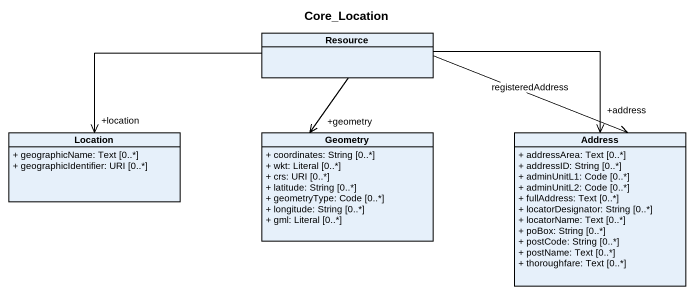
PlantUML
@startuml
title Core_Location
hide circle
hide empty members
skinparam classAttributeIconSize 0
class Resource
class Location {
  + geographicName: Text [0..*]
  + geographicIdentifier: URI [0..*]
}
class Geometry {
  + coordinates: String [0..*]
  + wkt: Literal [0..*]
  + crs: URI [0..*]
  + latitude: String [0..*]
  + geometryType: Code [0..*]
  + longitude: String [0..*]
  + gml: Literal [0..*]
}
class Address {
  + addressArea: Text [0..*]
  + addressID: String [0..*]
  + adminUnitL1: Code [0..*]
  + adminUnitL2: Code [0..*]
  + fullAddress: Text [0..*]
  + locatorDesignator: String [0..*]
  + locatorName: Text [0..*]
  + poBox: String [0..*]
  + postCode: String [0..*]
  + postName: Text [0..*]
  + thoroughfare: Text [0..*]
}
Resource -left-> "+location" Location
Resource --> "+geometry" Geometry
Resource --> Address : registeredAddress
Resource --> "+address" Address
@enduml
